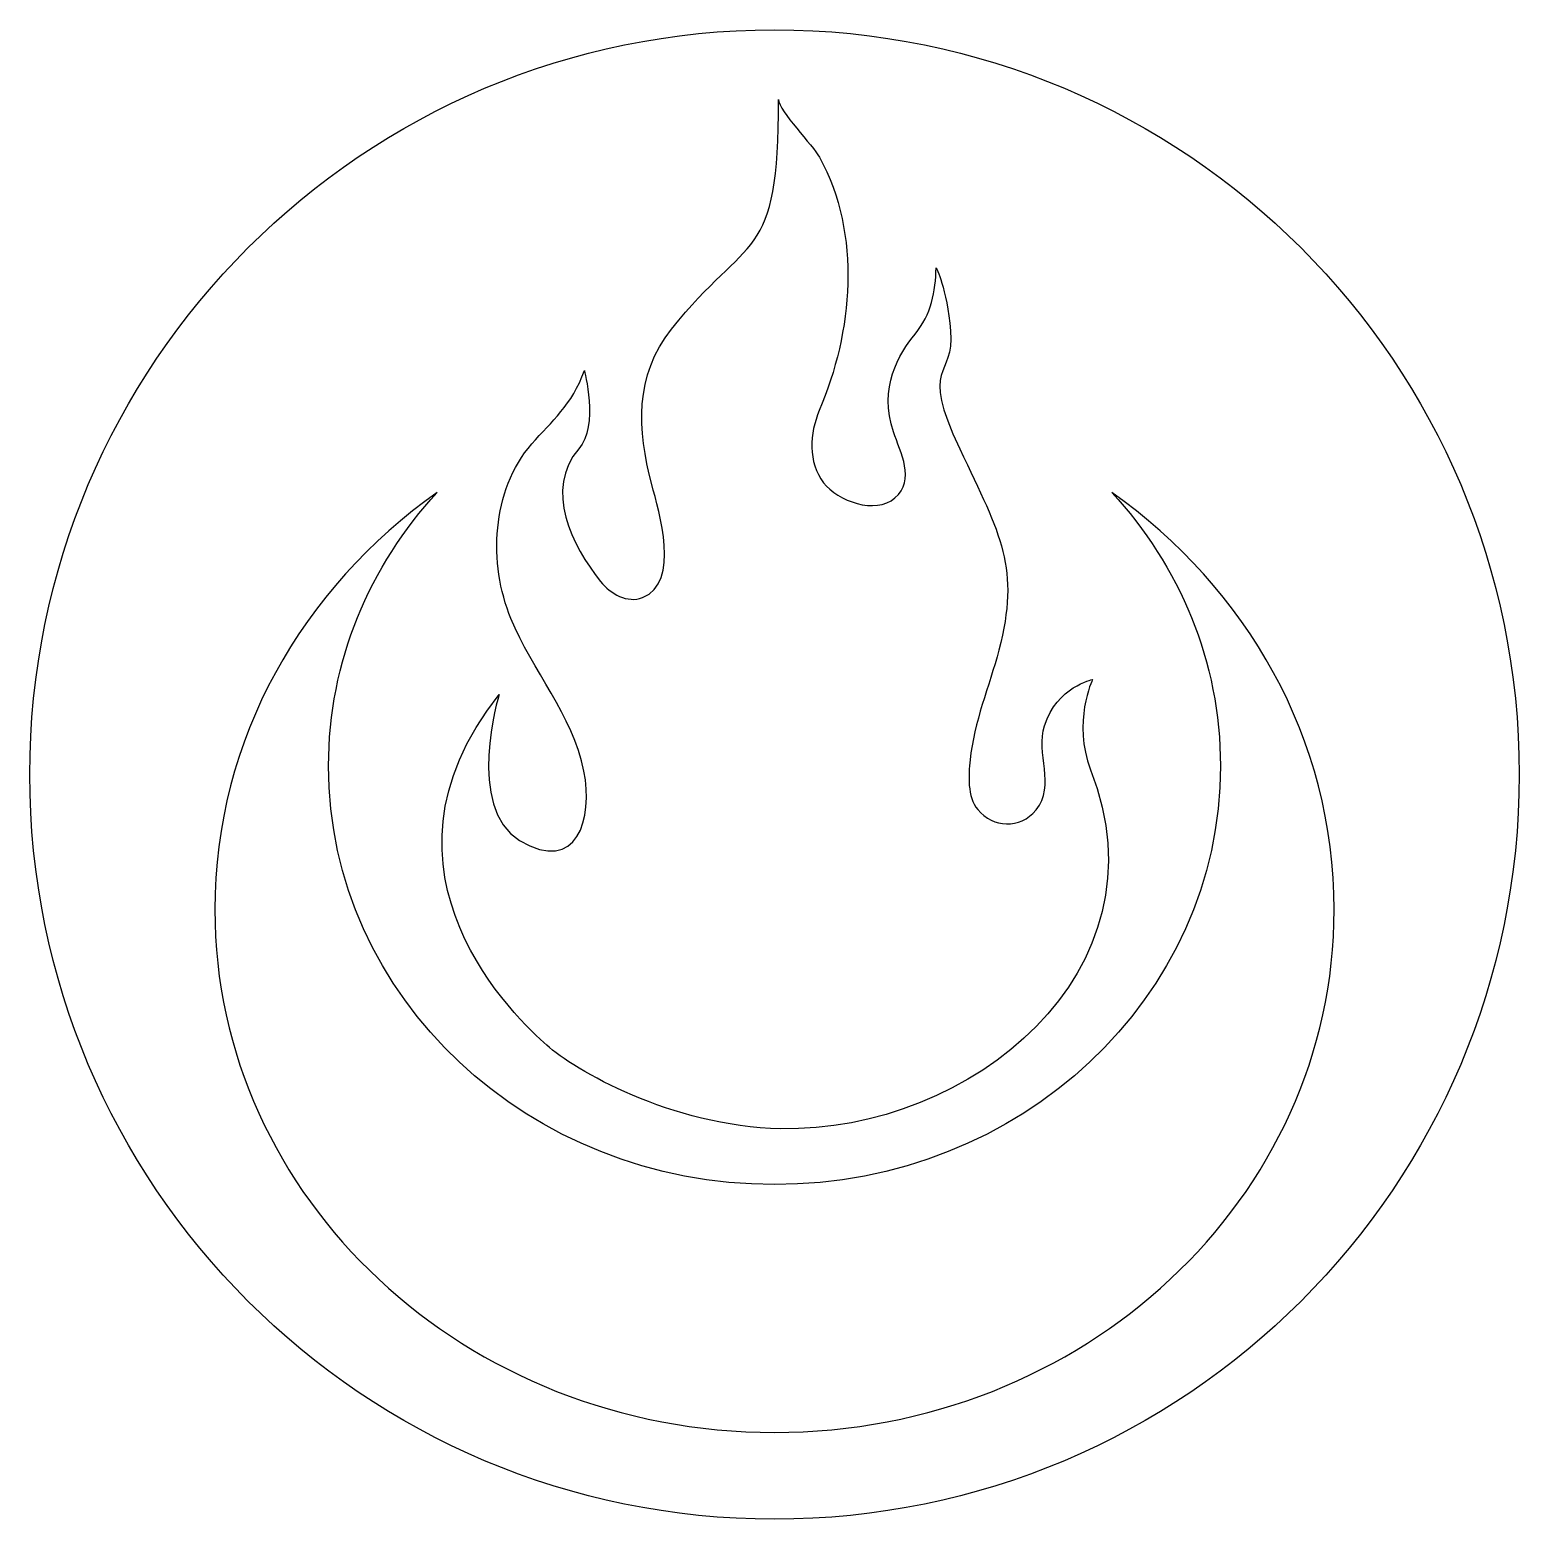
# Model space of a CAD drawing. Extents: x -23 to 235, y 23 to 282.
import ezdxf

# ---------------------------------------------------------------- set-up
doc = ezdxf.new("R2010")
doc.units = 0
doc.layers.add('Layer_1', color=7, linetype='CONTINUOUS')

msp = doc.modelspace()

# ---------------------------------------------------------------- linework, layer by layer
at = {"layer": 'Layer_1', "color": 7}
msp.add_lwpolyline([(58.022648, 166.559424)], close=True, dxfattribs=at)
for points in [[(-23.424743, 152.702384), (-23.424743, 224.089435), (34.445981, 281.960512), (105.833032, 281.960512)], [(105.833032, 281.960512), (177.220436, 281.960512), (235.091512, 224.089435), (235.091512, 152.702384)], [(87.9823, 230.026615), (101.286256, 246.794848), (106.624842, 241.229073), (106.540175, 269.866866)], [(106.540175, 269.866866), (106.545467, 267.892722), (112.555389, 261.827061), (113.62995, 259.865969)], [(113.62995, 259.865969), (121.028758, 246.372573), (119.396103, 229.522848), (113.597142, 215.858001)], [(130.237316, 229.145728), (133.034138, 232.496764), (133.800724, 236.571701), (133.885744, 240.660748)], [(133.885744, 240.660748), (133.885744, 240.660748), (135.729008, 237.169306), (136.384822, 229.699237)], [(84.533898, 203.04864), (82.040112, 212.621265), (81.469317, 221.817829), (87.9823, 230.026615)], [(126.474236, 212.178529), (123.903897, 219.732206), (127.439788, 225.795045), (130.237316, 229.145728)], [(136.384822, 229.699237), (137.124597, 221.27702), (130.819047, 224.361004), (138.003366, 209.210962)], [(63.702723, 210.077737), (67.195223, 214.095876), (70.659854, 216.750882), (72.832259, 222.842295)], [(72.832259, 222.842295), (72.832259, 222.842295), (75.359206, 213.246034), (71.867059, 209.226132)], [(113.597142, 215.858001), (111.935558, 211.942873), (111.622292, 206.893565), (114.346442, 203.352382)], [(126.734233, 200.708312), (130.361847, 203.833923), (127.694494, 208.592896), (126.474236, 212.178529)], [(60.088868, 179.756841), (56.155396, 189.326643), (56.706434, 202.029465), (63.702723, 210.077737)], [(71.867059, 209.226132), (65.787287, 202.225962), (70.718415, 192.312554), (75.632256, 186.216202)], [(138.003366, 209.210962), (145.187685, 194.061274), (148.481219, 188.538185), (144.775994, 174.296546)], [(47.287974, 201.665152), (23.843421, 185.098707), (8.691969, 158.829464), (8.691969, 129.251517)], [(28.43306, 154.178089), (28.43306, 172.339088), (35.549999, 188.929169), (47.287974, 201.665152)], [(82.916059, 183.407032), (89.628361, 186.051102), (85.776734, 198.276615), (84.533898, 203.04864)], [(114.346442, 203.352382), (116.793308, 200.171032), (123.325341, 197.77179), (126.734233, 200.708312)], [(202.974518, 129.251446), (202.974518, 158.829393), (187.823066, 185.09899), (164.378514, 201.665434)], [(164.378514, 201.665434), (176.115783, 188.929804), (183.233427, 172.339018), (183.233427, 154.178018)], [(75.632256, 186.216202), (77.381681, 184.04556), (80.321378, 182.385388), (82.916059, 183.407032)], [(72.746181, 153.298155), (70.792851, 163.04223), (63.798679, 170.730669), (60.088868, 179.756841)], [(144.775994, 174.296546), (143.123935, 167.94831), (140.436827, 161.829027), (139.785599, 155.241255)], [(152.684566, 161.177094), (154.871082, 167.949721), (161.033404, 169.185149), (161.033404, 169.185149)], [(161.033404, 169.185149), (161.033404, 169.185149), (157.469291, 161.759883), (160.706027, 153.510527)], [(66.299873, 105.704553), (61.614279, 109.893084), (33.515529, 135.706186), (58.022648, 166.559424)], [(58.022648, 166.559424), (58.022648, 166.559424), (52.16054, 146.914641), (61.58147, 141.259967)], [(151.237824, 146.554808), (154.744435, 150.815305), (151.136577, 156.38355), (152.684566, 161.177094)], [(139.785599, 155.241255), (139.517135, 152.526983), (139.242322, 148.891961), (141.117688, 146.619366)], [(105.833279, 23.444256), (34.445875, 23.444256), (-23.424849, 81.31498), (-23.424849, 152.702384)], [(105.833279, 81.535078), (63.086491, 81.535078), (28.433131, 114.059072), (28.433131, 154.178018)], [(61.58147, 141.259967), (71.643751, 135.220764), (74.386598, 145.114769), (72.746181, 153.298155)], [(183.233427, 154.178018), (183.233427, 114.059072), (148.58042, 81.535078), (105.833279, 81.535078)], [(235.091407, 152.702384), (235.091407, 81.31498), (177.22033, 23.444256), (105.833279, 23.444256)], [(160.706027, 153.510527), (174.439312, 118.509681), (139.733035, 90.537226), (106.907769, 91.221262)], [(141.117688, 146.619366), (143.746941, 143.433783), (148.433594, 143.14768), (151.237824, 146.554808)], [(8.691969, 129.251446), (8.691969, 79.134778), (52.183471, 38.506773), (105.833208, 38.506773)], [(105.833208, 38.506773), (159.482946, 38.506773), (202.974448, 79.134778), (202.974448, 129.251446)], [(106.907769, 91.221262), (87.824609, 91.618843), (70.985467, 101.516023), (66.299873, 105.704553)]]:
    msp.add_open_spline(points, degree=3, dxfattribs=at)

doc.saveas('drawing.dxf')
